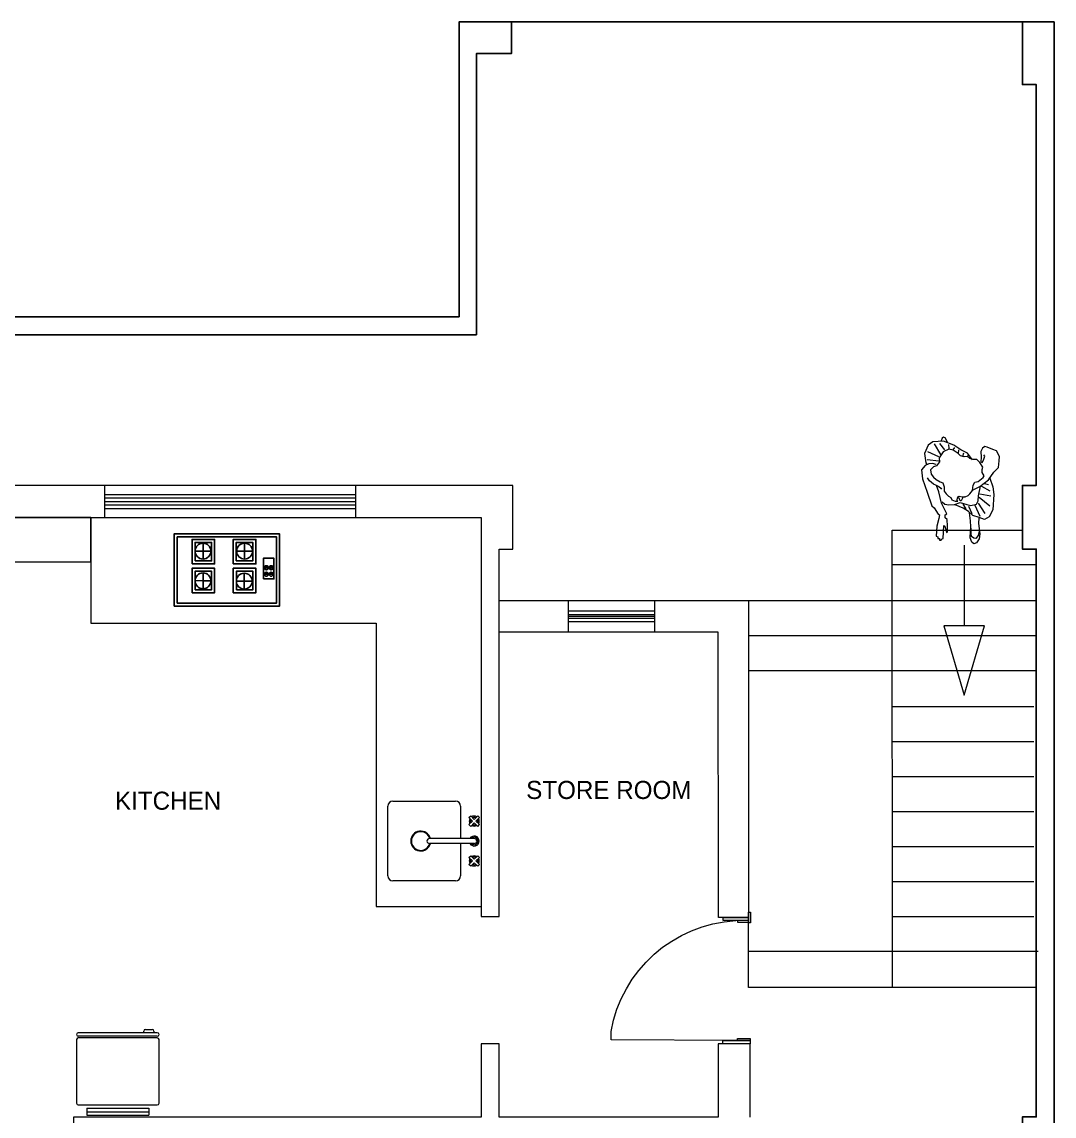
# Model space of a CAD drawing. Header units: inches. Extents: x -524 to 1067, y -71 to 1110.
# Drawn here: x -226.8 to 66.7, y 798.8 to 1110.1 of the extents above; entities that cross this region are included whole.
import ezdxf

# ---------------------------------------------------------------- set-up
doc = ezdxf.new("R2010")
doc.units = ezdxf.units.IN
doc.header["$MEASUREMENT"] = 0
for name, color, linetype, lineweight in [('04 P & D Fitting', 56, 'Continuous', 9), ('08 Loose Furn', 255, 'Continuous', 13), ('furniture', 23, 'Continuous', 13), ('Human', 7, 'Continuous', 0), ('TEXT', 10, 'Continuous', 5), ('wall', 16, 'Continuous', 20), ('windows', 150, 'Continuous', 9)]:
    doc.layers.add(name, color=color, linetype=linetype, lineweight=lineweight)
doc.layers.add('decore', color=7, linetype='Continuous', lineweight=9, true_color=0x677f63)
doc.layers.add('ELECTRONICS', color=8, linetype='Continuous')
doc.styles.add('STYLUS-BT', font='stylu.ttf')

# ---------------------------------------------------------------- blocks, each defined once
blk = doc.blocks.new('erd')
at = {"layer": 'furniture'}
for p, q in [((-689.41, 355.32), (-689.41, 357.32)), ((-719.41, 355.32), (-689.41, 355.32))]:
    blk.add_line(p, q, dxfattribs=at)
at = {"layer": 'furniture', "lineweight": 9}
blk.add_line((-715.91, 354.57), (-715.91, 355.32), dxfattribs=at)
for points in [[(-722.41, 385.82), (-722.41, 383.32), (-721.91, 383.32), (-721.91, 385.82)], [(-721.91, 384.57), (-721.91, 383.82), (-715.91, 383.82), (-715.91, 384.57)], [(-721.91, 383.32), (-719.41, 383.32), (-719.41, 383.82), (-721.91, 383.82)], [(-722.41, 355.32), (-719.41, 355.32), (-719.41, 355.82), (-722.41, 355.82)], [(-722.41, 355.32), (-722.41, 354.57), (-715.91, 354.57), (-715.91, 355.32)]]:
    blk.add_lwpolyline(points, close=True, dxfattribs=at)
at = {"layer": 'furniture'}
blk.add_arc((-720.84, 351.99), 31.89, 9.6179, 86.515, dxfattribs=at)
blk = doc.blocks.new('Freeze-PL-01')
at = {"layer": '08 Loose Furn'}
for p, q in [((31972.12, 4607.73), (31972.12, 4584.73)), ((31991.12, 4608.23), (31972.62, 4608.23)), ((31991.62, 4584.73), (31991.62, 4607.73)), ((31992.12, 4584.73), (31992.12, 4607.73)), ((31992.62, 4608.23), (31992.62, 4608.23)), ((31993.12, 4584.73), (31993.12, 4607.73)), ((31971.12, 4605.23), (31969.12, 4605.23)), ((31969.12, 4605.23), (31969.12, 4587.23)), ((31970.12, 4605.23), (31970.12, 4587.23)), ((31971.12, 4605.23), (31971.12, 4587.23)), ((31971.12, 4587.23), (31969.12, 4587.23)), ((31993.12, 4588.7), (31993.62, 4588.7)), ((31994.12, 4588.2), (31994.12, 4586.2)), ((31972.62, 4584.23), (31991.12, 4584.23)), ((31992.62, 4584.23), (31992.62, 4584.23)), ((31993.62, 4585.7), (31993.12, 4585.7))]:
    blk.add_line(p, q, dxfattribs=at)
for centre, start, end in [((31972.62, 4607.73), 90, 180), ((31991.12, 4607.73), 0, 90), ((31992.62, 4607.73), 90, 180), ((31992.62, 4607.73), 0, 90), ((31993.62, 4588.2), 0, 90), ((31972.62, 4584.73), 180, 270), ((31991.12, 4584.73), 270, 0), ((31992.62, 4584.73), 180, 270), ((31992.62, 4584.73), 270, 0), ((31993.62, 4586.2), 270, 0)]:
    blk.add_arc(centre, 0.5, start, end, dxfattribs=at)
blk = doc.blocks.new('Dbt-FE-01')
at = {"layer": '04 P & D Fitting'}
for p, q in [((33265.54, 3012.83), (33265.19, 3012.48)), ((33265.9, 3011.77), (33265.19, 3012.48)), ((33265.9, 3011.77), (33265.19, 3011.06)), ((33266.25, 3012.12), (33265.54, 3012.83)), ((33266.25, 3011.42), (33265.54, 3010.71)), ((33266.96, 3012.83), (33266.25, 3012.12)), ((33266.96, 3010.71), (33266.25, 3011.42)), ((33267.31, 3012.48), (33266.61, 3011.77)), ((33267.31, 3011.06), (33266.61, 3011.77)), ((33267.31, 3012.48), (33266.96, 3012.83)), ((33265.54, 3010.71), (33265.19, 3011.06)), ((33267.31, 3011.06), (33266.96, 3010.71))]:
    blk.add_line(p, q, dxfattribs=at)
for radius, start, end in [(1, 149.4775, 210.5225), (0.75, 154.4712, 205.5288), (1, 59.4775, 120.5225), (0.75, 64.4712, 115.5288), (0.75, 334.4712, 25.5288), (1, 329.4775, 30.5225), (1, 239.4775, 300.5225), (0.75, 244.4712, 295.5288)]:
    blk.add_arc((33266.25, 3011.77), radius, start, end, dxfattribs=at)
blk = doc.blocks.new('Tap-PL-06')
at = {"layer": '04 P & D Fitting'}
for p, q in [((33703.71, 2969.27), (33703.71, 2960.27)), ((33704.71, 2969.27), (33704.71, 2960.27))]:
    blk.add_line(p, q, dxfattribs=at)
for centre, radius, start, end in [((33704.21, 2969.27), 1, 300, 240), ((33704.21, 2969.27), 0.75, 311.8103, 228.1897), ((33704.21, 2969.27), 0.5, 0, 180), ((33704.21, 2960.27), 0.5, 180, 0)]:
    blk.add_arc(centre, radius, start, end, dxfattribs=at)
blk = doc.blocks.new('YUFG')
at = {"layer": 'ELECTRONICS'}
for p, q in [((-40495.95, -2543.63), (-40496.05, -2548.84)), ((-40486.28, -2543.63), (-40486.28, -2548.84)), ((-40493.44, -2546.23), (-40498.65, -2546.23)), ((-40496.05, -2548.84), (-40496, -2546.23)), ((-40496, -2546.23), (-40493.44, -2546.23)), ((-40483.67, -2546.23), (-40488.88, -2546.23)), ((-40486.28, -2548.84), (-40486.28, -2546.23)), ((-40486.28, -2546.23), (-40483.67, -2546.23)), ((-40493.54, -2559.78), (-40498.74, -2559.78)), ((-40496.14, -2557.18), (-40496.14, -2562.38)), ((-40496.14, -2562.38), (-40496.14, -2559.78)), ((-40496.14, -2559.78), (-40493.54, -2559.78)), ((-40483.67, -2559.89), (-40488.88, -2559.89)), ((-40486.28, -2557.29), (-40486.28, -2562.49)), ((-40486.28, -2562.49), (-40486.28, -2559.89)), ((-40486.28, -2559.89), (-40483.67, -2559.89))]:
    blk.add_line(p, q, dxfattribs=at)
for points in [[(-40504.35, -2536.75), (-40480.64, -2536.75), (-40480.64, -2571.39), (-40504.35, -2571.39)], [(-40503.35, -2537.75), (-40481.64, -2537.75), (-40481.64, -2570.39), (-40503.35, -2570.39)], [(-40499.98, -2542.63), (-40491.92, -2542.63), (-40491.92, -2550.06), (-40499.98, -2550.06)], [(-40498.98, -2543.63), (-40492.92, -2543.63), (-40492.92, -2549.06), (-40498.98, -2549.06)], [(-40490.49, -2542.63), (-40482.43, -2542.63), (-40482.43, -2550.06), (-40490.49, -2550.06)], [(-40489.49, -2543.63), (-40483.43, -2543.63), (-40483.43, -2549.06), (-40489.49, -2549.06)], [(-40499.98, -2556.18), (-40491.92, -2556.18), (-40491.92, -2563.6), (-40499.98, -2563.6)], [(-40490.49, -2556.17), (-40482.43, -2556.17), (-40482.43, -2563.59), (-40490.49, -2563.59)], [(-40498.98, -2557.18), (-40492.92, -2557.18), (-40492.92, -2562.6), (-40498.98, -2562.6)], [(-40489.49, -2557.17), (-40483.43, -2557.17), (-40483.43, -2562.59), (-40489.49, -2562.59)], [(-40495.41, -2566.1), (-40488.65, -2566.1), (-40488.65, -2569.5), (-40495.41, -2569.5)], [(-40493.79, -2566.39), (-40493.87, -2566.39), (-40493.87, -2567.7), (-40493.79, -2567.7)], [(-40491.67, -2566.39), (-40491.75, -2566.39), (-40491.75, -2567.7), (-40491.67, -2567.7)], [(-40493.79, -2567.96), (-40493.87, -2567.96), (-40493.87, -2569.27), (-40493.79, -2569.27)], [(-40491.69, -2567.96), (-40491.76, -2567.96), (-40491.76, -2569.27), (-40491.69, -2569.27)]]:
    blk.add_lwpolyline(points, close=True, dxfattribs=at)
for centre, radius in [((-40496.05, -2546.23), 2.6), ((-40486.28, -2546.23), 2.6), ((-40496.14, -2559.78), 2.6), ((-40486.28, -2559.89), 2.6), ((-40493.87, -2567.04), 0.659), ((-40491.75, -2567.04), 0.659), ((-40493.87, -2568.62), 0.659), ((-40491.75, -2568.62), 0.659)]:
    blk.add_circle(centre, radius, dxfattribs=at)
blk = doc.blocks.new('VFBF')
at = {"layer": 'Human', "lineweight": 5}
for p, q in [((2483.49, 825), (2483.16, 824.73)), ((2483.97, 824.8), (2483.49, 825)), ((2484.65, 823.6), (2483.97, 824.8)), ((2479.15, 822.66), (2478.11, 820.3)), ((2480.49, 823.62), (2479.15, 822.66)), ((2483.51, 823.86), (2480.49, 823.62)), ((2482.74, 820.08), (2480.96, 823.09)), ((2483.87, 821.37), (2482.51, 823.17)), ((2483.16, 824.73), (2482.84, 823.92)), ((2486.41, 822.75), (2483.51, 823.86)), ((2485.14, 821.79), (2485, 822.93)), ((2486.22, 821.4), (2486.69, 822.08)), ((2488.44, 821.36), (2486.41, 822.75)), ((2494.62, 821.83), (2494.09, 820.95)), ((2495.29, 822.31), (2494.62, 821.83)), ((2495.96, 822.18), (2495.29, 822.31)), ((2497.58, 821.46), (2495.96, 822.18)), ((2478.11, 820.3), (2478.47, 817.68)), ((2482.21, 819.4), (2479.04, 820.78)), ((2483.41, 820.83), (2482.29, 819.13)), ((2482.29, 819.13), (2482.37, 817.92)), ((2485.01, 821.59), (2483.41, 820.83)), ((2486.23, 821.26), (2485.01, 821.59)), ((2487.65, 820.34), (2486.23, 821.26)), ((2488.33, 819.67), (2487.65, 820.34)), ((2487.78, 820.34), (2487.9, 821.42)), ((2489.41, 819.35), (2488.33, 819.67)), ((2490.33, 820.44), (2488.44, 821.36)), ((2489, 819.61), (2489.26, 820.49)), ((2490.35, 819.5), (2489.41, 819.35)), ((2491.77, 818.57), (2490.33, 820.44)), ((2490.96, 818.96), (2490.35, 819.5)), ((2490.41, 819.7), (2490.54, 819.83)), ((2491.9, 818.64), (2490.96, 818.96)), ((2492.98, 818.65), (2491.9, 818.64)), ((2493.86, 817.79), (2492.98, 818.65)), ((2494.09, 820.95), (2494.18, 819.34)), ((2494.18, 819.34), (2494.13, 817.92)), ((2494.93, 818.4), (2495.25, 819.62)), ((2495.25, 819.62), (2494.98, 819.95)), ((2498.59, 821.07), (2497.58, 821.46)), ((2499.42, 819.53), (2498.59, 821.07)), ((2499.3, 818.25), (2499.42, 819.53)), ((2478.28, 816.94), (2477.22, 815.71)), ((2477.22, 815.71), (2477.52, 813.09)), ((2479.35, 817.42), (2478.28, 816.94)), ((2478.47, 817.68), (2478.88, 817.14)), ((2482.16, 818.12), (2478.87, 818.49)), ((2480.36, 817.5), (2479.35, 817.42)), ((2480.63, 816.56), (2479.84, 815.68)), ((2479.84, 815.68), (2479.99, 814.47)), ((2481.43, 817.24), (2480.36, 817.5)), ((2481.51, 816.84), (2480.63, 816.56)), ((2482.37, 817.92), (2481.51, 816.84)), ((2494.68, 816.45), (2493.86, 817.79)), ((2494.13, 817.92), (2494.47, 817.73)), ((2494.47, 817.73), (2494.93, 818.4)), ((2494.49, 815.78), (2494.68, 816.45)), ((2494.5, 814.97), (2494.49, 815.78)), ((2497.79, 815.01), (2499.12, 816.37)), ((2499.12, 816.37), (2499.3, 818.25)), ((2477.52, 813.09), (2478.84, 809.34)), ((2479.54, 812.58), (2478.92, 813.38)), ((2480.62, 811.65), (2479.54, 812.58)), ((2479.99, 814.47), (2480.67, 813.6)), ((2480.67, 813.6), (2481.42, 812.94)), ((2481.42, 812.94), (2482.57, 812.28)), ((2492.45, 812.19), (2493.38, 812.4)), ((2493.38, 812.4), (2494.78, 813.49)), ((2493.87, 810.93), (2496.27, 812.84)), ((2495.05, 813.97), (2494.5, 814.97)), ((2494.78, 813.49), (2495.05, 813.97)), ((2496.27, 812.84), (2497.79, 815.01)), ((2496.73, 813.31), (2497.5, 810.83)), ((2478.84, 809.34), (2480.16, 805.46)), ((2481.5, 811.19), (2480.62, 811.65)), ((2482.19, 809.45), (2481.5, 811.19)), ((2481.57, 811.19), (2482.18, 810.99)), ((2482.18, 810.99), (2482.72, 810.46)), ((2482.97, 806.23), (2482.19, 809.45)), ((2482.57, 812.28), (2483.31, 811.95)), ((2482.72, 810.46), (2482.93, 810.2)), ((2483.31, 811.95), (2483.66, 810.88)), ((2483.66, 810.88), (2483.74, 809.6)), ((2483.74, 809.6), (2484.22, 808.87)), ((2491, 808.88), (2491.8, 809.83)), ((2491.8, 809.83), (2491.99, 811.31)), ((2491.8, 809.89), (2493.87, 810.93)), ((2491.99, 811.31), (2492.45, 812.19)), ((2493.43, 808.3), (2494, 811.06)), ((2494.34, 811.07), (2496.64, 809.75)), ((2495.21, 811.82), (2496.28, 811.49)), ((2497.5, 810.83), (2497.86, 808.69)), ((2484.42, 803.22), (2482.97, 806.23)), ((2483.1, 806.57), (2483.85, 805.97)), ((2484.22, 808.87), (2484.9, 808.2)), ((2484.9, 808.2), (2485.57, 807.8)), ((2485.57, 807.8), (2485.85, 807.2)), ((2485.85, 807.2), (2486.86, 806.81)), ((2486.6, 805.87), (2488.28, 806.36)), ((2486.86, 806.81), (2487.6, 806.82)), ((2487.4, 807.15), (2487.59, 808.03)), ((2487.4, 806.97), (2487.4, 807.15)), ((2487.6, 806.82), (2487.4, 806.97)), ((2487.59, 808.03), (2487.99, 808.17)), ((2487.96, 807.66), (2487.6, 807.74)), ((2488.28, 806.9), (2487.96, 807.66)), ((2487.99, 808.17), (2488.86, 807.98)), ((2488.5, 806.9), (2488.28, 806.9)), ((2488.28, 806.36), (2490.17, 805.84)), ((2488.97, 807.78), (2488.5, 806.9)), ((2488.86, 807.98), (2489.67, 808.05)), ((2489.37, 807.98), (2488.97, 807.78)), ((2489.67, 808.05), (2490.54, 808.4)), ((2490.54, 808.4), (2491, 808.88)), ((2492.85, 805.94), (2493.38, 806.89)), ((2493.38, 806.89), (2493.43, 808.3)), ((2493.39, 806.21), (2495.3, 803.27)), ((2493.64, 807.9), (2496.69, 805.44)), ((2493.83, 808.91), (2496.99, 808.27)), ((2497.86, 808.69), (2497.51, 804.31)), ((2480.16, 805.46), (2480.9, 804.86)), ((2480.9, 804.86), (2482, 803.06)), ((2482, 803.06), (2482.34, 802.92)), ((2483.85, 805.97), (2484.99, 805.78)), ((2483.95, 802.88), (2484.42, 803.22)), ((2484.99, 805.78), (2486.6, 805.87)), ((2489.1, 804.75), (2486.81, 805.73)), ((2489.02, 805.89), (2489.84, 804.56)), ((2490.59, 803.83), (2489.1, 804.75)), ((2490.17, 805.84), (2491.31, 805.52)), ((2491.88, 802.7), (2490.59, 803.83)), ((2490.64, 805.37), (2491.61, 803.3)), ((2491.23, 801.21), (2490.93, 803.49)), ((2491.31, 805.52), (2492.85, 805.94)), ((2492.45, 805.6), (2493.83, 802.52)), ((2497.51, 804.31), (2496.46, 802.28)), ((2482.21, 801.85), (2481.57, 799.69)), ((2482.34, 802.92), (2482.21, 801.85)), ((2483.96, 802.07), (2483.95, 802.88)), ((2484.57, 801.54), (2483.96, 802.07)), ((2484.66, 799.66), (2484.57, 801.54)), ((2491.31, 799.46), (2491.23, 801.21)), ((2493.64, 802.11), (2491.88, 802.7)), ((2493.57, 801.91), (2493.45, 800.56)), ((2493.45, 800.56), (2493.67, 798.95)), ((2495.12, 801.59), (2493.64, 802.11)), ((2496.46, 802.28), (2495.12, 801.59)), ((2481.57, 799.69), (2481.47, 796.79)), ((2481.47, 796.79), (2481.87, 796.6)), ((2483.42, 796.14), (2483.65, 799.85)), ((2483.65, 799.85), (2483.92, 799.71)), ((2483.92, 799.71), (2484.2, 798.71)), ((2484.2, 798.71), (2484.34, 797.84)), ((2484.34, 797.84), (2484.68, 798.04)), ((2484.68, 798.04), (2484.66, 799.66)), ((2491.08, 796.37), (2491.19, 798.18)), ((2491.19, 798.18), (2491.31, 799.46)), ((2491.33, 797.71), (2491.39, 799.06)), ((2491.48, 796.77), (2491.33, 797.71)), ((2492.09, 796.24), (2491.48, 796.77)), ((2493.36, 797.06), (2492.7, 796.18)), ((2493.61, 798.21), (2493.36, 797.06)), ((2493.82, 797.47), (2493.64, 796.06)), ((2493.67, 798.95), (2493.82, 797.47)), ((2481.87, 796.6), (2481.94, 796.13)), ((2481.94, 796.13), (2482.35, 796.2)), ((2482.35, 796.2), (2482.35, 795.73)), ((2482.35, 795.73), (2482.82, 795.67)), ((2482.82, 795.67), (2482.95, 796)), ((2482.95, 796), (2483.42, 796.14)), ((2491.57, 795.09), (2491.08, 796.37)), ((2492.11, 794.63), (2491.57, 795.09)), ((2492.7, 796.18), (2492.09, 796.24)), ((2492.91, 794.97), (2492.11, 794.63)), ((2493.64, 796.06), (2492.91, 794.97))]:
    blk.add_line(p, q, dxfattribs=at)

msp = doc.modelspace()

# ---------------------------------------------------------------- linework, layer by layer
at = {"layer": '08 Loose Furn'}
for p, q in [((-121.29, 888.39), (-103.47, 888.39)), ((-122.71, 867.15), (-122.71, 886.98)), ((-102.05, 886.98), (-102.05, 877.77)), ((-102.05, 876.36), (-102.05, 867.15)), ((-103.47, 865.74), (-121.29, 865.74))]:
    msp.add_line(p, q, dxfattribs=at)
for centre, radius, start, end in [((-121.29, 886.98), 1.42, 90, 180), ((-103.47, 886.98), 1.42, 0, 90), ((-113.38, 877.06), 2.83, 14.4775, 345.5225), ((-113.38, 877.06), 2.65, 15.466, 344.534), ((-121.29, 867.15), 1.42, 180, 270), ((-103.47, 867.15), 1.42, 270, 0)]:
    msp.add_arc(centre, radius, start, end, dxfattribs=at)
at = {"layer": 'furniture'}
for p, q in [((-207.2, 969.14), (-207.2, 939.01)), ((20.73, 835.42), (20.64, 965.47)), ((20.64, 965.47), (57.72, 965.47)), ((20.67, 955.71), (61.65, 955.71)), ((-20.18, 945.51), (61.65, 945.51)), ((-207.2, 939.01), (-126.09, 939.01)), ((-126.09, 939.01), (-126.09, 858.41)), ((-20.18, 935.54), (61.65, 935.54)), ((-20.18, 925.55), (61.65, 925.55)), ((20.67, 915.38), (60.97, 915.38)), ((20.68, 905.41), (60.97, 905.41)), ((20.69, 895.42), (60.97, 895.42)), ((20.7, 885.51), (60.98, 885.51)), ((20.64, 875.53), (60.92, 875.53)), ((20.71, 865.55), (60.99, 865.55)), ((-126.09, 858.41), (-96.21, 858.41)), ((-20.18, 835.42), (-20.19, 853.84)), ((20.72, 855.58), (61, 855.58))]:
    msp.add_line(p, q, dxfattribs=at)
at = {"layer": 'furniture', "color": 18, "true_color": 0x000000}
for p, q in [((41.16, 961.24), (41.16, 938.25)), ((41.16, 938.25), (35.37, 938.25)), ((35.37, 938.25), (41.16, 918.55)), ((41.16, 918.55), (46.96, 938.25)), ((46.96, 938.25), (41.16, 938.25))]:
    msp.add_line(p, q, dxfattribs=at)
at = {"layer": 'furniture', "color": 18, "lineweight": 25, "true_color": 0x000000}
for points in [[(-524.27, 1092.23), (-515.19, 1092.23), (-515.19, 1110.06), (-524.27, 1110.06), (-524.27, 486.17), (66.73, 486.17), (66.73, 1110.06), (-102.46, 1110.06), (-102.46, 1026.18), (-260.51, 1026.18), (-260.51, 1110.06), (-515.19, 1110.06)], [(-519.12, 1092.23), (-519.12, 491.25), (61.65, 491.25), (62.22, 780.51), (57.72, 780.51), (57.72, 798.6), (61.65, 798.6), (61.65, 960.12), (57.72, 960.12), (57.72, 978.22), (61.65, 978.22), (61.65, 1092.23), (57.72, 1092.23), (57.72, 1109.98)], [(-278.53, 1110.06), (-278.53, 1101.05), (-265.59, 1101.05), (-265.59, 1021.09), (-97.56, 1021.09), (-97.56, 1101.05), (-87.58, 1101.05), (-87.58, 1110.06)]]:
    msp.add_lwpolyline(points, dxfattribs=at)
at = {"layer": 'furniture'}
msp.add_lwpolyline([(-260.06, 956.45), (-207.2, 956.45), (-207.2, 969.14), (-260.06, 969.14)], close=True, dxfattribs=at)
for points in [[(62.19, 845.66), (-20.18, 845.63)], [(61.65, 835.42), (-20.18, 835.42)]]:
    msp.add_lwpolyline(points, dxfattribs=at)
at = {"layer": 'wall'}
for p, q in [((-71.37, 936.5), (-71.37, 945.51)), ((-46.83, 936.5), (-46.83, 945.51))]:
    msp.add_line(p, q, dxfattribs=at)
for points in [[(-96.21, 855.58), (-91.06, 855.58), (-91.06, 960.12), (-87.14, 960.12), (-87.14, 978.22), (-260.06, 978.22), (-260.06, 984.2), (-269.07, 984.2), (-269.07, 928.84)], [(-260.06, 928.84), (-260.06, 969.14), (-96.21, 969.14), (-96.21, 855.58)], [(-91.06, 945.51), (-20.18, 945.51), (-20.18, 855.35), (-28.66, 855.35), (-28.75, 936.5), (-91.06, 936.5)], [(-19.73, 798.55), (-19.73, 819.41), (-28.75, 819.41), (-28.75, 798.55), (-91.06, 798.55), (-91.06, 819.41), (-96.21, 819.41), (-96.21, 798.55), (-212.1, 798.55), (-212.1, 793.47), (-133.27, 793.47), (-133.27, 789.15), (-127.03, 789.15), (-126.99, 748.47), (-122.16, 748.47), (-122.16, 789.11), (-118.14, 789.11), (-118.14, 793.55), (-49.86, 793.47), (-49.86, 775.41), (-44.61, 775.41), (-44.71, 789.44), (4.15, 789.44), (4.15, 749.36)]]:
    msp.add_lwpolyline(points, dxfattribs=at)
at = {"layer": 'windows'}
for p, q in [((-203.23, 975.68), (-131.84, 975.68)), ((-203.23, 974.68), (-131.84, 974.68)), ((-203.23, 973.68), (-131.84, 973.68)), ((-203.23, 972.68), (-131.84, 972.68)), ((-203.23, 971.68), (-131.84, 971.68)), ((-71.37, 942.5), (-46.83, 942.5)), ((-71.37, 941.5), (-46.83, 941.5)), ((-71.37, 941), (-46.83, 941)), ((-71.37, 940.5), (-46.83, 940.5)), ((-71.37, 939.5), (-46.83, 939.5))]:
    msp.add_line(p, q, dxfattribs=at)
for points in [[(-203.23, 969.14), (-203.23, 978.22)], [(-131.84, 969.14), (-131.84, 978.22)]]:
    msp.add_lwpolyline(points, dxfattribs=at)

# ---------------------------------------------------------------- block references
at = {"layer": '08 Loose Furn'}
for name, p, xscale, yscale, zscale, rotation in [('Dbt-FE-01', (-4362.65, 47985.84), 1.415942764952065, 1.415942764952065, 1.415942764952065, 270), ('Tap-PL-06', (-4302.47, 48600.3), 1.415942764952065, 1.415942764952065, 1.415942764952065, 270), ('Dbt-FE-01', (-4362.65, 47974.51), 1.415942764952065, 1.415942764952065, 1.415942764952065, 270), ('Freeze-PL-01', (4288.64, -30418.23), 0.9764837115948696, 0.9764837115948696, 0.9764837115948696, 90)]:
    msp.add_blockref(name, p, dxfattribs=dict(at, xscale=xscale, yscale=yscale, zscale=zscale, rotation=rotation))
at = {"layer": 'decore', "xscale": 0.865537446574308, "yscale": 0.865537446574308, "zscale": 0.865537446574308, "rotation": 89.99999999999999}
msp.add_blockref('YUFG', (-2379.14, 36001.93), dxfattribs=at)
at = {"layer": 'furniture'}
msp.add_blockref('VFBF', (-2448.23, 166.96), dxfattribs=at)
at = {"layer": 'wall', "xscale": -1.197317371667239, "yscale": 1.197317371667239, "zscale": 1.197317371667239, "rotation": 359.7611731753674}
msp.add_blockref('erd', (-886.44, 398.49), dxfattribs=at)

# ---------------------------------------------------------------- texts
at = {"layer": 'TEXT', "style": 'STYLUS-BT'}
for s, p in [('STORE ROOM', (-83.39, 889.03)), ('KITCHEN', (-200.31, 885.97))]:
    msp.add_text(s, height=5.144, dxfattribs=at).set_placement(p)

doc.saveas('drawing.dxf')
